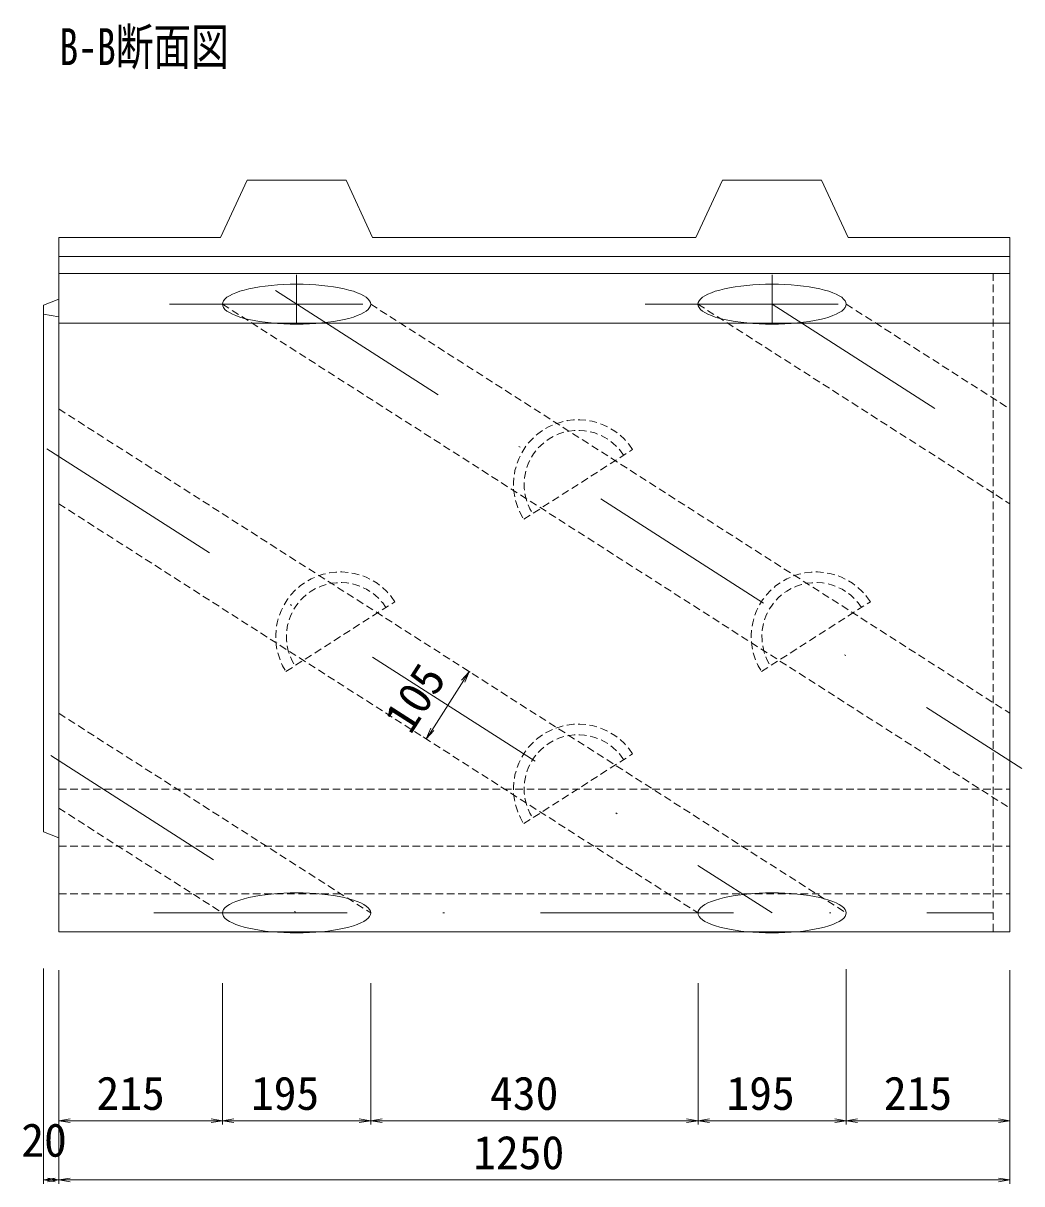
# Model space of a CAD drawing. Units: millimetres on the paper. Extents: x 2 to 843, y -1 to 593.
# Drawn here: x 582.9 to 648.5, y 282.7 to 358.9 of the extents above; entities that cross this region are included whole.
import ezdxf
from ezdxf.enums import TextEntityAlignment as Align

# ---------------------------------------------------------------- set-up
doc = ezdxf.new("R2010")
doc.units = ezdxf.units.MM
doc.linetypes.add('USER1', pattern=[0.75, 0.5, -0.25])
doc.linetypes.add('USER2', pattern=[25.31, 12.7, -6.3, 0.01, -6.3])
for name, color, linetype, lineweight in [('0_2', 7, 'Continuous', 18), ('D-STR-DIM（寸法）', 7, 'Continuous', 18), ('D-STR-TXT（文字）', 7, 'Continuous', 18), ('D-STR（構造物外形線）', 1, 'Continuous', 18)]:
    doc.layers.add(name, color=color, linetype=linetype, lineweight=lineweight)
doc.styles.add('ＭＳ ゴシック', font='')
doc.styles.get('ＭＳ ゴシック').set_extended_font_data('MS Gothic')

msp = doc.modelspace()

# ---------------------------------------------------------------- linework, layer by layer
at = {"layer": '0_2'}
for p, q in [((611.724, 315.748), (612.233, 316.312)), ((612.233, 316.312), (611.934, 315.613)), ((609.403, 311.891), (609.702, 312.59)), ((609.913, 312.455), (609.403, 311.891)), ((585.256, 286.806), (586.006, 286.931)), ((586.006, 286.681), (585.256, 286.806)), ((595.262, 286.931), (596.012, 286.806)), ((596.012, 286.806), (595.262, 286.681)), ((596.012, 286.806), (596.762, 286.931)), ((596.762, 286.681), (596.012, 286.806)), ((605.002, 286.931), (605.752, 286.806)), ((605.752, 286.806), (605.002, 286.681)), ((605.752, 286.806), (606.502, 286.931)), ((606.502, 286.681), (605.752, 286.806)), ((626.514, 286.931), (627.264, 286.806)), ((627.264, 286.806), (626.514, 286.681)), ((627.264, 286.806), (628.014, 286.931)), ((628.014, 286.681), (627.264, 286.806)), ((636.254, 286.931), (637.004, 286.806)), ((637.004, 286.806), (636.254, 286.681)), ((637.004, 286.806), (637.754, 286.931)), ((637.754, 286.681), (637.004, 286.806)), ((647.006, 286.931), (647.756, 286.806)), ((647.756, 286.806), (647.006, 286.681)), ((584.256, 282.911), (585.006, 283.036)), ((584.506, 283.036), (585.256, 282.911)), ((585.256, 282.911), (586.006, 283.036)), ((647.006, 283.036), (647.756, 282.911)), ((585.006, 282.786), (584.256, 282.911)), ((585.256, 282.911), (584.506, 282.786)), ((586.006, 282.786), (585.256, 282.911)), ((647.756, 282.911), (647.006, 282.786))]:
    msp.add_line(p, q, dxfattribs=at)
at = {"layer": '0_2', "color": 9}
for p, q in [((612.233, 316.312), (612.179, 316.228)), ((609.403, 311.891), (609.457, 311.975)), ((585.256, 286.806), (585.356, 286.806)), ((596.012, 286.806), (595.912, 286.806)), ((596.012, 286.806), (596.112, 286.806)), ((605.752, 286.806), (605.652, 286.806)), ((605.752, 286.806), (605.852, 286.806)), ((627.264, 286.806), (627.164, 286.806)), ((627.264, 286.806), (627.364, 286.806)), ((637.004, 286.806), (636.904, 286.806)), ((637.004, 286.806), (637.104, 286.806)), ((647.756, 286.806), (647.656, 286.806)), ((584.256, 282.911), (584.356, 282.911)), ((585.256, 282.911), (585.156, 282.911)), ((585.256, 282.911), (585.356, 282.911)), ((647.756, 282.911), (647.656, 282.911))]:
    msp.add_line(p, q, dxfattribs=at)
at = {"layer": 'D-STR-DIM（寸法）'}
for p, q in [((609.457, 311.975), (612.179, 316.228)), ((612.296, 316.272), (612.023, 316.447)), ((609.466, 311.851), (609.193, 312.025)), ((584.256, 296.799), (584.256, 282.661)), ((585.256, 296.708), (585.256, 282.661)), ((585.256, 296.708), (585.256, 282.661)), ((637.004, 296.758), (637.004, 286.556)), ((647.756, 296.708), (647.756, 282.661)), ((585.256, 295.849), (585.256, 286.556)), ((596.012, 295.85), (596.012, 286.556)), ((596.012, 295.849), (596.012, 286.556)), ((605.752, 295.85), (605.752, 286.556)), ((605.752, 295.849), (605.752, 286.556)), ((627.264, 295.849), (627.264, 286.556)), ((627.264, 295.849), (627.264, 286.556)), ((637.004, 295.849), (637.004, 286.556)), ((647.756, 295.849), (647.756, 286.556)), ((585.356, 286.806), (595.912, 286.806)), ((596.112, 286.806), (605.652, 286.806)), ((605.852, 286.806), (627.164, 286.806)), ((627.364, 286.806), (636.904, 286.806)), ((637.104, 286.806), (647.656, 286.806)), ((584.356, 282.911), (585.156, 282.911)), ((585.356, 282.911), (647.656, 282.911))]:
    msp.add_line(p, q, dxfattribs=at)
at = {"layer": 'D-STR（構造物外形線）'}
for p, q in [((595.881, 344.842), (597.631, 348.599)), ((604.131, 348.599), (597.631, 348.599)), ((604.131, 348.599), (605.881, 344.842)), ((627.131, 344.842), (628.881, 348.599)), ((635.381, 348.599), (628.881, 348.599)), ((635.381, 348.599), (637.131, 344.842)), ((585.256, 344.842), (595.881, 344.842)), ((585.256, 344.842), (585.256, 299.208)), ((605.881, 344.842), (627.131, 344.842)), ((637.131, 344.842), (647.756, 344.842)), ((647.756, 344.842), (647.756, 299.208)), ((585.256, 343.59), (647.756, 343.59)), ((585.256, 342.471), (647.756, 342.471)), ((598.824, 341.652), (598.447, 341.599)), ((599.217, 341.696), (598.824, 341.652)), ((599.622, 341.73), (599.217, 341.696)), ((600.037, 341.755), (599.622, 341.73)), ((600.458, 341.77), (600.037, 341.755)), ((600.882, 341.775), (600.458, 341.77)), ((601.307, 341.77), (600.882, 341.775)), ((601.728, 341.755), (601.307, 341.77)), ((602.143, 341.73), (601.728, 341.755)), ((602.548, 341.696), (602.143, 341.73)), ((602.94, 341.652), (602.548, 341.696)), ((603.317, 341.599), (602.94, 341.652)), ((630.074, 341.652), (629.697, 341.599)), ((630.466, 341.696), (630.074, 341.652)), ((630.871, 341.73), (630.466, 341.696)), ((631.286, 341.755), (630.871, 341.73)), ((631.707, 341.77), (631.286, 341.755)), ((632.132, 341.775), (631.707, 341.77)), ((632.556, 341.77), (632.132, 341.775)), ((632.978, 341.755), (632.556, 341.77)), ((633.392, 341.73), (632.978, 341.755)), ((633.798, 341.696), (633.392, 341.73)), ((634.19, 341.652), (633.798, 341.696)), ((634.567, 341.599), (634.19, 341.652)), ((596.306, 340.91), (596.178, 340.8)), ((596.469, 341.016), (596.306, 340.91)), ((596.665, 341.117), (596.469, 341.016)), ((596.893, 341.214), (596.665, 341.117)), ((597.152, 341.305), (596.893, 341.214)), ((597.439, 341.39), (597.152, 341.305)), ((597.752, 341.467), (597.439, 341.39)), ((598.089, 341.537), (597.752, 341.467)), ((598.447, 341.599), (598.089, 341.537)), ((603.676, 341.537), (603.317, 341.599)), ((604.013, 341.467), (603.676, 341.537)), ((604.326, 341.39), (604.013, 341.467)), ((604.613, 341.305), (604.326, 341.39)), ((604.872, 341.214), (604.613, 341.305)), ((605.1, 341.117), (604.872, 341.214)), ((605.296, 341.016), (605.1, 341.117)), ((605.459, 340.91), (605.296, 341.016)), ((605.586, 340.8), (605.459, 340.91)), ((627.556, 340.91), (627.428, 340.8)), ((627.718, 341.016), (627.556, 340.91)), ((627.914, 341.117), (627.718, 341.016)), ((628.143, 341.214), (627.914, 341.117)), ((628.401, 341.305), (628.143, 341.214)), ((628.688, 341.39), (628.401, 341.305)), ((629.001, 341.467), (628.688, 341.39)), ((629.339, 341.537), (629.001, 341.467)), ((629.697, 341.599), (629.339, 341.537)), ((634.925, 341.537), (634.567, 341.599)), ((635.262, 341.467), (634.925, 341.537)), ((635.575, 341.39), (635.262, 341.467)), ((635.863, 341.305), (635.575, 341.39)), ((636.121, 341.214), (635.863, 341.305)), ((636.349, 341.117), (636.121, 341.214)), ((636.546, 341.016), (636.349, 341.117)), ((636.708, 340.91), (636.546, 341.016)), ((636.836, 340.8), (636.708, 340.91)), ((584.256, 340.389), (585.256, 340.794)), ((584.256, 305.789), (584.256, 340.389)), ((596.031, 340.575), (596.012, 340.46)), ((596.012, 340.46), (596.031, 340.345)), ((596.086, 340.688), (596.031, 340.575)), ((596.031, 340.345), (596.086, 340.232)), ((596.178, 340.8), (596.086, 340.688)), ((596.086, 340.232), (596.178, 340.12)), ((605.678, 340.688), (605.586, 340.8)), ((605.586, 340.12), (605.678, 340.232)), ((605.734, 340.575), (605.678, 340.688)), ((605.678, 340.232), (605.734, 340.345)), ((605.752, 340.46), (605.734, 340.575)), ((605.734, 340.345), (605.752, 340.46)), ((627.28, 340.575), (627.262, 340.46)), ((627.262, 340.46), (627.28, 340.345)), ((627.336, 340.688), (627.28, 340.575)), ((627.28, 340.345), (627.336, 340.232)), ((627.428, 340.8), (627.336, 340.688)), ((627.336, 340.232), (627.428, 340.12)), ((636.928, 340.688), (636.836, 340.8)), ((636.836, 340.12), (636.928, 340.232)), ((636.983, 340.575), (636.928, 340.688)), ((636.928, 340.232), (636.983, 340.345)), ((637.002, 340.46), (636.983, 340.575)), ((636.983, 340.345), (637.002, 340.46)), ((585.256, 339.638), (584.256, 339.793)), ((596.178, 340.12), (596.306, 340.01)), ((596.306, 340.01), (596.469, 339.904)), ((596.469, 339.904), (596.665, 339.802)), ((596.665, 339.802), (596.893, 339.706)), ((596.893, 339.706), (597.152, 339.615)), ((597.152, 339.615), (597.439, 339.53)), ((597.439, 339.53), (597.752, 339.453)), ((597.752, 339.453), (598.089, 339.383)), ((598.089, 339.383), (598.447, 339.321)), ((603.317, 339.321), (603.676, 339.383)), ((603.676, 339.383), (604.013, 339.453)), ((604.013, 339.453), (604.326, 339.53)), ((604.326, 339.53), (604.613, 339.615)), ((604.613, 339.615), (604.872, 339.706)), ((604.872, 339.706), (605.1, 339.802)), ((605.1, 339.802), (605.296, 339.904)), ((605.296, 339.904), (605.459, 340.01)), ((605.459, 340.01), (605.586, 340.12)), ((627.428, 340.12), (627.556, 340.01)), ((627.556, 340.01), (627.718, 339.904)), ((627.718, 339.904), (627.914, 339.802)), ((627.914, 339.802), (628.143, 339.706)), ((628.143, 339.706), (628.401, 339.615)), ((628.401, 339.615), (628.688, 339.53)), ((628.688, 339.53), (629.001, 339.453)), ((629.001, 339.453), (629.339, 339.383)), ((629.339, 339.383), (629.697, 339.321)), ((634.567, 339.321), (634.925, 339.383)), ((634.925, 339.383), (635.262, 339.453)), ((635.262, 339.453), (635.575, 339.53)), ((635.575, 339.53), (635.863, 339.615)), ((635.863, 339.615), (636.121, 339.706)), ((636.121, 339.706), (636.349, 339.802)), ((636.349, 339.802), (636.546, 339.904)), ((636.546, 339.904), (636.708, 340.01)), ((636.708, 340.01), (636.836, 340.12)), ((585.256, 339.208), (647.756, 339.208)), ((598.447, 339.321), (598.824, 339.268)), ((598.824, 339.268), (599.217, 339.224)), ((599.217, 339.224), (599.622, 339.19)), ((599.622, 339.19), (600.037, 339.165)), ((600.037, 339.165), (600.458, 339.15)), ((600.458, 339.15), (600.882, 339.145)), ((600.882, 339.145), (601.307, 339.15)), ((601.307, 339.15), (601.728, 339.165)), ((601.728, 339.165), (602.143, 339.19)), ((602.143, 339.19), (602.548, 339.224)), ((602.548, 339.224), (602.94, 339.268)), ((602.94, 339.268), (603.317, 339.321)), ((629.697, 339.321), (630.074, 339.268)), ((630.074, 339.268), (630.466, 339.224)), ((630.466, 339.224), (630.871, 339.19)), ((630.871, 339.19), (631.286, 339.165)), ((631.286, 339.165), (631.707, 339.15)), ((631.707, 339.15), (632.132, 339.145)), ((632.132, 339.145), (632.556, 339.15)), ((632.556, 339.15), (632.978, 339.165)), ((632.978, 339.165), (633.392, 339.19)), ((633.392, 339.19), (633.798, 339.224)), ((633.798, 339.224), (634.19, 339.268)), ((634.19, 339.268), (634.567, 339.321)), ((585.256, 305.385), (584.256, 305.789)), ((585.256, 299.208), (647.756, 299.208))]:
    msp.add_line(p, q, dxfattribs=at)
at = {"layer": 'D-STR（構造物外形線）', "linetype": 'USER1'}
for p, q in [((646.656, 342.495), (646.656, 299.208)), ((596.012, 340.46), (647.756, 307.345)), ((605.752, 340.46), (647.756, 313.578)), ((627.262, 340.46), (647.756, 327.344)), ((637.002, 340.46), (647.756, 333.577)), ((585.256, 333.577), (637.004, 300.46)), ((615.808, 326.326), (622.967, 330.908)), ((585.256, 327.344), (627.264, 300.46)), ((600.183, 316.326), (607.342, 320.908)), ((631.433, 316.326), (638.592, 320.908)), ((585.256, 313.577), (605.752, 300.46)), ((615.808, 306.326), (622.967, 310.908)), ((585.256, 308.599), (647.756, 308.599)), ((585.256, 307.344), (596.012, 300.46)), ((585.256, 304.842), (647.756, 304.842)), ((585.256, 301.712), (647.756, 301.712)), ((597.151, 301.305), (596.893, 301.214)), ((597.438, 301.39), (597.151, 301.305)), ((597.752, 301.467), (597.438, 301.39)), ((598.089, 301.537), (597.752, 301.467)), ((598.447, 301.599), (598.089, 301.537)), ((598.824, 301.652), (598.447, 301.599)), ((599.216, 301.696), (598.824, 301.652)), ((599.622, 301.73), (599.216, 301.696)), ((600.036, 301.755), (599.622, 301.73)), ((600.458, 301.77), (600.036, 301.755)), ((600.882, 301.775), (600.458, 301.77)), ((601.307, 301.77), (600.882, 301.775)), ((601.728, 301.755), (601.307, 301.77)), ((602.143, 301.73), (601.728, 301.755)), ((602.548, 301.696), (602.143, 301.73)), ((602.94, 301.652), (602.548, 301.696)), ((603.317, 301.599), (602.94, 301.652)), ((603.675, 301.537), (603.317, 301.599)), ((604.012, 301.467), (603.675, 301.537)), ((604.326, 301.39), (604.012, 301.467)), ((604.613, 301.305), (604.326, 301.39)), ((604.871, 301.214), (604.613, 301.305)), ((628.403, 301.305), (628.145, 301.214)), ((628.69, 301.39), (628.403, 301.305)), ((629.004, 301.467), (628.69, 301.39)), ((629.341, 301.537), (629.004, 301.467)), ((629.699, 301.599), (629.341, 301.537)), ((630.076, 301.652), (629.699, 301.599)), ((630.468, 301.696), (630.076, 301.652)), ((630.873, 301.73), (630.468, 301.696)), ((631.288, 301.755), (630.873, 301.73)), ((631.709, 301.77), (631.288, 301.755)), ((632.134, 301.775), (631.709, 301.77)), ((632.558, 301.77), (632.134, 301.775)), ((632.98, 301.755), (632.558, 301.77)), ((633.394, 301.73), (632.98, 301.755)), ((633.8, 301.696), (633.394, 301.73)), ((634.192, 301.652), (633.8, 301.696)), ((634.569, 301.599), (634.192, 301.652)), ((634.927, 301.537), (634.569, 301.599)), ((635.264, 301.467), (634.927, 301.537)), ((635.578, 301.39), (635.264, 301.467)), ((635.865, 301.305), (635.578, 301.39)), ((636.123, 301.214), (635.865, 301.305)), ((596.031, 300.575), (596.012, 300.46)), ((596.086, 300.688), (596.031, 300.575)), ((596.178, 300.8), (596.086, 300.688)), ((596.306, 300.91), (596.178, 300.8)), ((596.468, 301.016), (596.306, 300.91)), ((596.665, 301.117), (596.468, 301.016)), ((596.893, 301.214), (596.665, 301.117)), ((605.1, 301.117), (604.871, 301.214)), ((605.296, 301.016), (605.1, 301.117)), ((605.458, 300.91), (605.296, 301.016)), ((605.586, 300.8), (605.458, 300.91)), ((605.678, 300.688), (605.586, 300.8)), ((605.734, 300.575), (605.678, 300.688)), ((605.752, 300.46), (605.734, 300.575)), ((627.282, 300.575), (627.264, 300.46)), ((627.338, 300.688), (627.282, 300.575)), ((627.43, 300.8), (627.338, 300.688)), ((627.558, 300.91), (627.43, 300.8)), ((627.72, 301.016), (627.558, 300.91)), ((627.916, 301.117), (627.72, 301.016)), ((628.145, 301.214), (627.916, 301.117)), ((636.351, 301.117), (636.123, 301.214)), ((636.548, 301.016), (636.351, 301.117)), ((636.71, 300.91), (636.548, 301.016)), ((636.838, 300.8), (636.71, 300.91)), ((636.93, 300.688), (636.838, 300.8)), ((636.985, 300.575), (636.93, 300.688)), ((637.004, 300.46), (636.985, 300.575)), ((596.012, 300.46), (596.031, 300.345)), ((596.031, 300.345), (596.086, 300.232)), ((596.086, 300.232), (596.178, 300.12)), ((596.178, 300.12), (596.306, 300.01)), ((596.306, 300.01), (596.468, 299.904)), ((596.468, 299.904), (596.665, 299.802)), ((596.665, 299.802), (596.893, 299.706)), ((604.871, 299.706), (605.1, 299.802)), ((605.1, 299.802), (605.296, 299.904)), ((605.296, 299.904), (605.458, 300.01)), ((605.458, 300.01), (605.586, 300.12)), ((605.586, 300.12), (605.678, 300.232)), ((605.678, 300.232), (605.734, 300.345)), ((605.734, 300.345), (605.752, 300.46)), ((627.264, 300.46), (627.282, 300.345)), ((627.282, 300.345), (627.338, 300.232)), ((627.338, 300.232), (627.43, 300.12)), ((627.43, 300.12), (627.558, 300.01)), ((627.558, 300.01), (627.72, 299.904)), ((627.72, 299.904), (627.916, 299.802)), ((627.916, 299.802), (628.145, 299.706)), ((636.123, 299.706), (636.351, 299.802)), ((636.351, 299.802), (636.548, 299.904)), ((636.548, 299.904), (636.71, 300.01)), ((636.71, 300.01), (636.838, 300.12)), ((636.838, 300.12), (636.93, 300.232)), ((636.93, 300.232), (636.985, 300.345)), ((636.985, 300.345), (637.004, 300.46)), ((596.893, 299.706), (597.151, 299.615)), ((597.151, 299.615), (597.438, 299.53)), ((597.438, 299.53), (597.752, 299.453)), ((597.752, 299.453), (598.089, 299.383)), ((598.089, 299.383), (598.447, 299.321)), ((598.447, 299.321), (598.824, 299.268)), ((598.824, 299.268), (599.216, 299.224)), ((599.216, 299.224), (599.622, 299.19)), ((599.622, 299.19), (600.036, 299.165)), ((600.036, 299.165), (600.458, 299.15)), ((600.458, 299.15), (600.882, 299.145)), ((600.882, 299.145), (601.307, 299.15)), ((601.307, 299.15), (601.728, 299.165)), ((601.728, 299.165), (602.143, 299.19)), ((602.143, 299.19), (602.548, 299.224)), ((602.548, 299.224), (602.94, 299.268)), ((602.94, 299.268), (603.317, 299.321)), ((603.317, 299.321), (603.675, 299.383)), ((603.675, 299.383), (604.012, 299.453)), ((604.012, 299.453), (604.326, 299.53)), ((604.326, 299.53), (604.613, 299.615)), ((604.613, 299.615), (604.871, 299.706)), ((628.145, 299.706), (628.403, 299.615)), ((628.403, 299.615), (628.69, 299.53)), ((628.69, 299.53), (629.004, 299.453)), ((629.004, 299.453), (629.341, 299.383)), ((629.341, 299.383), (629.699, 299.321)), ((629.699, 299.321), (630.076, 299.268)), ((630.076, 299.268), (630.468, 299.224)), ((630.468, 299.224), (630.873, 299.19)), ((630.873, 299.19), (631.288, 299.165)), ((631.288, 299.165), (631.709, 299.15)), ((631.709, 299.15), (632.134, 299.145)), ((632.134, 299.145), (632.558, 299.15)), ((632.558, 299.15), (632.98, 299.165)), ((632.98, 299.165), (633.394, 299.19)), ((633.394, 299.19), (633.8, 299.224)), ((633.8, 299.224), (634.192, 299.268)), ((634.192, 299.268), (634.569, 299.321)), ((634.569, 299.321), (634.927, 299.383)), ((634.927, 299.383), (635.264, 299.453)), ((635.264, 299.453), (635.578, 299.53)), ((635.578, 299.53), (635.865, 299.615)), ((635.865, 299.615), (636.123, 299.706))]:
    msp.add_line(p, q, dxfattribs=at)
at = {"layer": 'D-STR（構造物外形線）', "linetype": 'USER2'}
for p, q in [((600.882, 342.385), (600.882, 339.227)), ((632.132, 342.385), (632.132, 339.227)), ((599.488, 341.352), (648.543, 309.958)), ((592.534, 340.46), (607.814, 340.46)), ((623.784, 340.46), (637.474, 340.46)), ((632.132, 340.46), (647.756, 330.461)), ((584.471, 330.963), (632.134, 300.46)), ((584.732, 310.796), (600.882, 300.46)), ((591.503, 300.46), (646.656, 300.46))]:
    msp.add_line(p, q, dxfattribs=at)
at = {"layer": 'D-STR（構造物外形線）', "linetype": 'USER1'}
for centre, radius, start, end in [((619.387, 328.617), 4.25, 32.62268, 212.61677), ((619.387, 328.617), 3.55, 32.61885, 212.61885), ((603.762, 318.617), 4.25, 32.62268, 212.61677), ((635.012, 318.617), 4.25, 32.62026, 212.61743), ((603.762, 318.617), 3.55, 32.61885, 212.61885), ((635.012, 318.617), 3.55, 32.61885, 212.61885), ((619.387, 308.617), 4.25, 32.62026, 212.61743), ((619.387, 308.617), 3.55, 32.61885, 212.61885)]:
    msp.add_arc(centre, radius, start, end, dxfattribs=at)

# ---------------------------------------------------------------- texts
at = {"layer": 'D-STR-DIM（寸法）', "style": 'ＭＳ ゴシック'}
msp.add_text('105', height=2.199, rotation=57.382, dxfattribs=at).set_placement((608.927, 311.75), align=Align.BOTTOM_LEFT)
for s, p in [('215', (587.733, 286.856)), ('195', (597.882, 286.856)), ('430', (613.599, 286.856)), ('195', (629.134, 286.856)), ('215', (639.479, 286.856)), ('20', (582.791, 283.78)), ('1250', (612.493, 282.961))]:
    msp.add_text(s, height=2.199, dxfattribs=at).set_placement(p, align=Align.BOTTOM_LEFT)
at = {"layer": 'D-STR-TXT（文字）', "style": 'ＭＳ ゴシック', "width": 0.75}
msp.add_text('B-B断面図', height=2.422, dxfattribs=at).set_placement((585.293, 355.444), align=Align.BOTTOM_LEFT)

doc.saveas('drawing.dxf')
